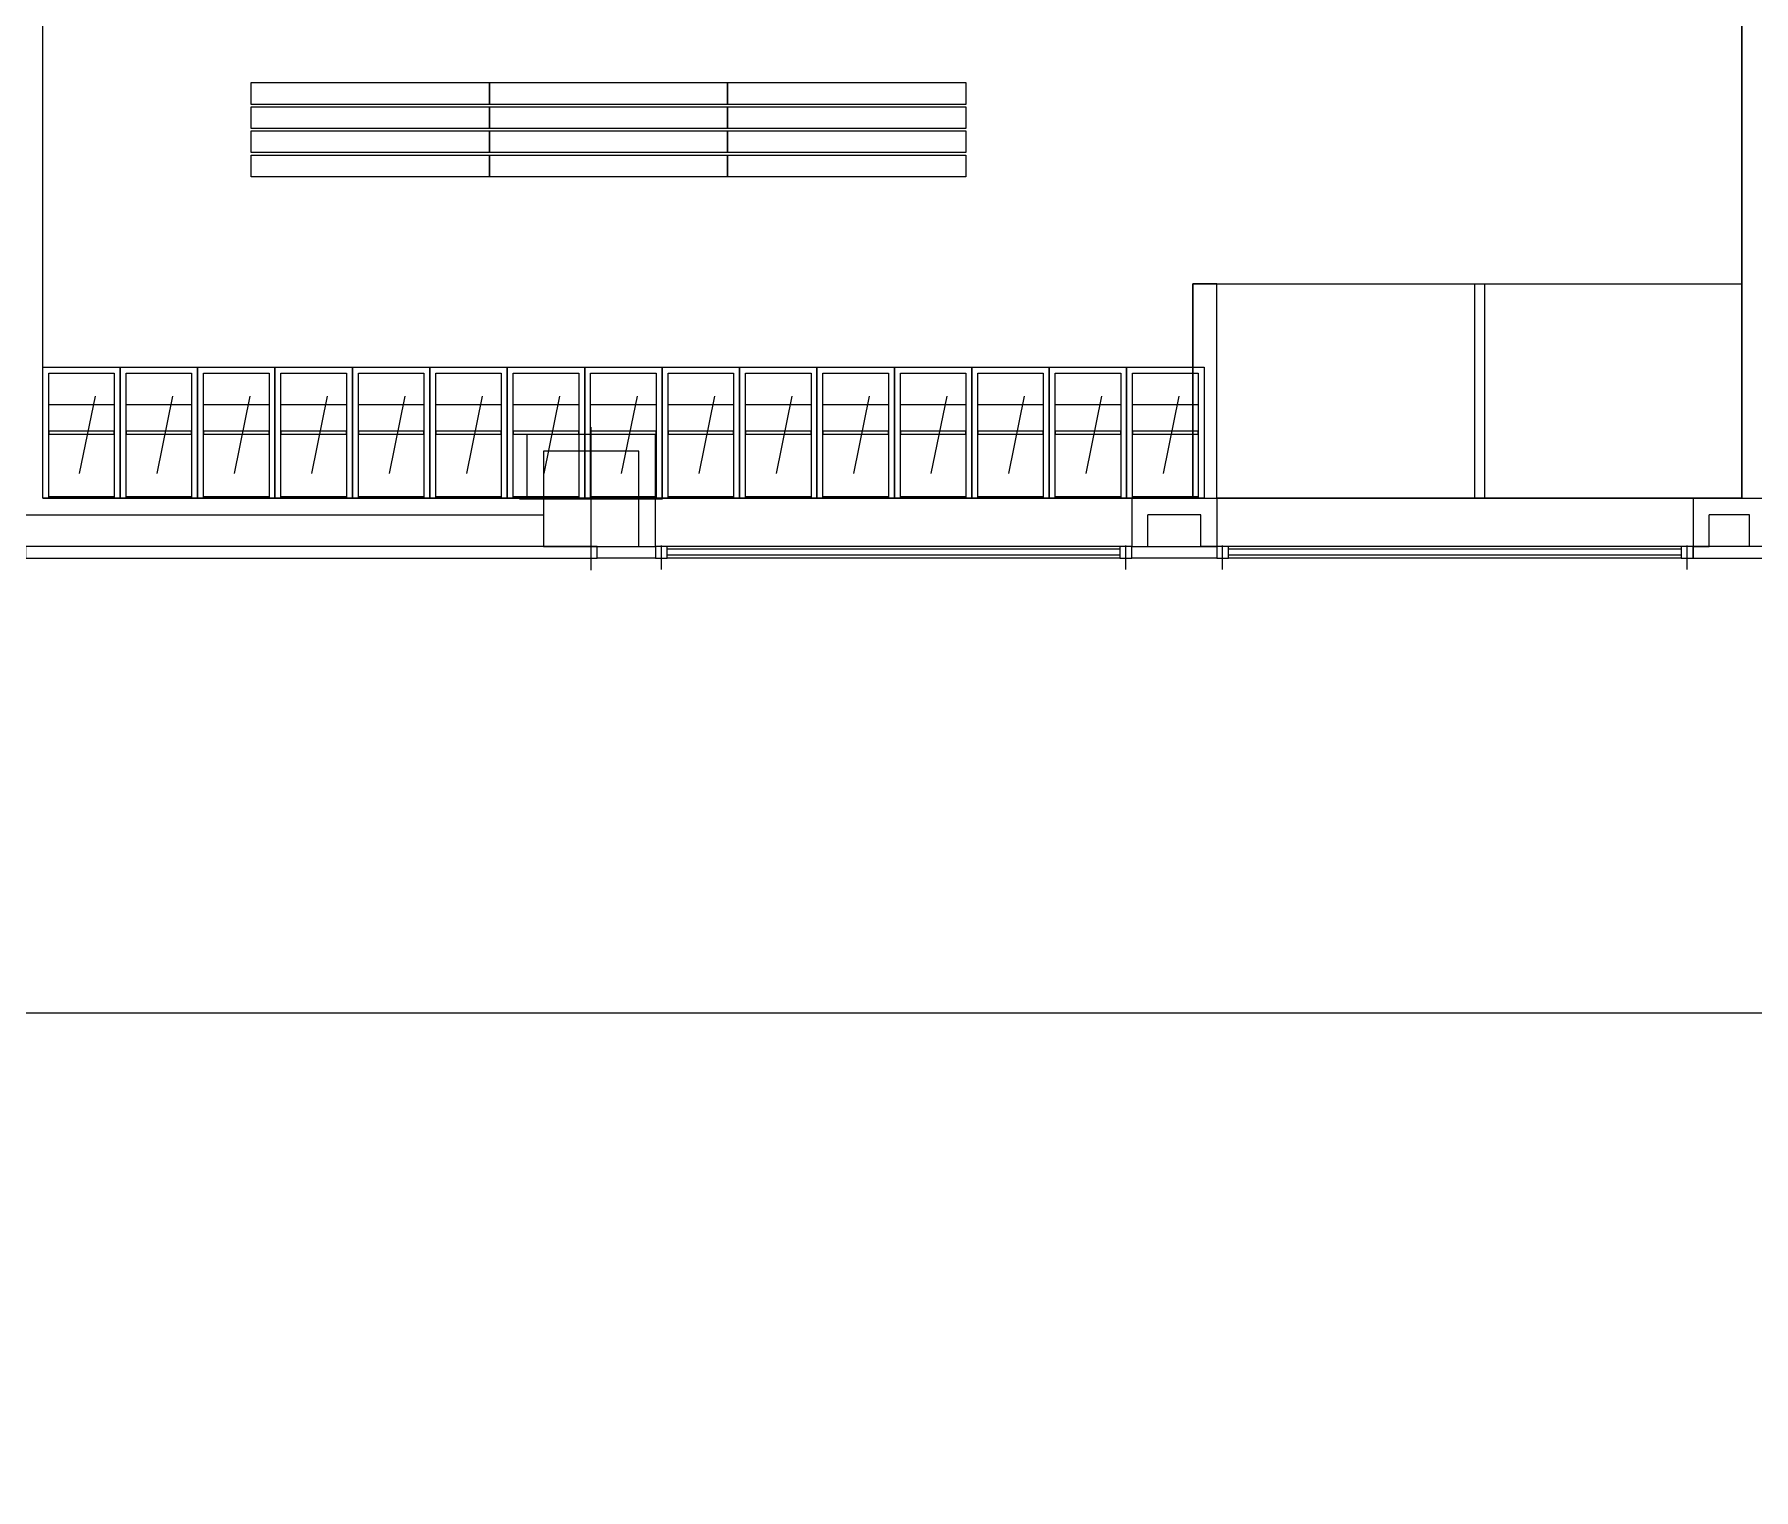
# Model space of a CAD drawing. Header units: millimetres. Extents: x -36 to 64, y 70 to 162.
# Drawn here: x -0.8 to 6.41, y 69.57 to 75.68 of the extents above; entities that cross this region are included whole.
import ezdxf

# ---------------------------------------------------------------- set-up
doc = ezdxf.new("R2010")
doc.units = ezdxf.units.MM
doc.header["$LTSCALE"] = 0.02
doc.linetypes.add('OF 00 Ground$0$DASHDOT2', pattern=[12.7, 6.35, -3.175, 0, -3.175])
for name, color, linetype, lineweight in [('00 Ground$0$A-Proyecciones', 252, 'Continuous', 0), ('COLUMN_AXES', 1, 'Continuous', 0), ('CONCRETE_COLUMN', 2, 'Continuous', 9), ('OF 00 Ground$0$4A CARP PUERTA', 6, 'Continuous', 0), ('OF 00 Ground$0$4A ESCALERAS', 7, 'Continuous', 0), ('OF 00 Ground$0$4A MOBILIARIO', 9, 'Continuous', 0)]:
    doc.layers.add(name, color=color, linetype=linetype, lineweight=lineweight)
for name, color, linetype in [('OF 00 Ground$0$A-MARCOS', 1, 'Continuous'), ('OF 00 Ground$0$A-VENTANAS', 5, 'Continuous'), ('OF 00 Ground$0$panel fachada', 4, 'Continuous'), ('OF 00 Ground$0$Pladur', 3, 'Continuous')]:
    doc.layers.add(name, color=color, linetype=linetype)
doc.layers.add('OF 00 Ground$0$Superficies', color=81, linetype='Continuous', lineweight=70, plot=False)

# ---------------------------------------------------------------- blocks, each defined once
blk = doc.blocks.new('OF 00 Ground$0$taquilla')
at = {"layer": 'OF 00 Ground$0$4A MOBILIARIO'}
for p, q in [((0.0000571, -0.0001211), (-0.0000089, -0.0004465)), ((-0.0001375, -0.0001566), (0.0001375, -0.0001566))]:
    blk.add_line(p, q, dxfattribs=at)
at = {"layer": 'OF 00 Ground$0$4A MOBILIARIO', "flags": 128}
for points in [[(-0.0001625, 0), (0.0001625, 0), (0.0001625, -0.00055), (-0.0001625, -0.00055), (-0.0001625, 0)], [(-0.0001375, -0.000025), (0.0001375, -0.000025), (0.0001375, -0.00055), (-0.0001375, -0.00055), (-0.0001375, -0.000025)], [(-0.0001375, -0.0002811), (0.0001375, -0.0002809), (0.0001375, -0.0002689), (-0.0001375, -0.0002689), (-0.0001375, -0.0002811)], [(-0.0001375, -0.00055), (0.0001375, -0.00055), (0.0001375, -0.0005443), (-0.0001375, -0.0005443), (-0.0001375, -0.00055)]]:
    blk.add_lwpolyline(points, close=True, dxfattribs=at)
blk = doc.blocks.new('*U468')
at = {"layer": 'OF 00 Ground$0$A-MARCOS', "color": 6, "linetype": 'OF 00 Ground$0$DASHDOT2', "ltscale": 0.05}
for p, q in [((0.025, -0.0964), (0.025, 0.0464)), ((1.975, -0.0964), (1.975, 0.0464))]:
    blk.add_line(p, q, dxfattribs=at)
at = {"layer": 'OF 00 Ground$0$A-MARCOS', "flags": 128}
for points in [[(0, 0), (0.05, 0), (0.05, -0.05), (0, -0.05)], [(1.95, 0), (2, 0), (2, -0.05), (1.95, -0.05)]]:
    blk.add_lwpolyline(points, close=True, dxfattribs=at)
at = {"layer": 'OF 00 Ground$0$A-VENTANAS', "color": 6}
for p, q in [((0.05, 0), (1.95, 0)), ((0.05, -0.05), (1.95, -0.05))]:
    blk.add_line(p, q, dxfattribs=at)
at = {"layer": 'OF 00 Ground$0$A-VENTANAS'}
for p, q in [((0.05, -0.0124), (1.95, -0.0124)), ((0.05, -0.0376), (1.95, -0.0376))]:
    blk.add_line(p, q, dxfattribs=at)
blk = doc.blocks.new('*U469')
at = {"layer": 'OF 00 Ground$0$A-MARCOS', "color": 6, "linetype": 'OF 00 Ground$0$DASHDOT2', "ltscale": 0.05}
for p, q in [((0.025, -0.0964), (0.025, 0.0464)), ((1.975, -0.0964), (1.975, 0.0464))]:
    blk.add_line(p, q, dxfattribs=at)
at = {"layer": 'OF 00 Ground$0$A-MARCOS', "flags": 128}
for points in [[(0, 0), (0.05, 0), (0.05, -0.05), (0, -0.05)], [(1.95, 0), (2, 0), (2, -0.05), (1.95, -0.05)]]:
    blk.add_lwpolyline(points, close=True, dxfattribs=at)
at = {"layer": 'OF 00 Ground$0$A-VENTANAS', "color": 6}
for p, q in [((0.05, 0), (1.95, 0)), ((0.05, -0.05), (1.95, -0.05))]:
    blk.add_line(p, q, dxfattribs=at)
at = {"layer": 'OF 00 Ground$0$A-VENTANAS'}
for p, q in [((0.05, -0.0124), (1.95, -0.0124)), ((0.05, -0.0376), (1.95, -0.0376))]:
    blk.add_line(p, q, dxfattribs=at)
blk = doc.blocks.new('Column axes')
at = {"layer": 'COLUMN_AXES'}
for p, q in [((0, -0.5), (0, 0.5)), ((-0.5, 0), (0.5, 0))]:
    blk.add_line(p, q, dxfattribs=at)

msp = doc.modelspace()

# ---------------------------------------------------------------- linework, layer by layer
at = {"layer": '00 Ground$0$A-Proyecciones', "lineweight": 0}
msp.add_lwpolyline([(62.2996, 162.3476), (62.2904, 103.4658, -0.436581), (55.8089, 96.4732), (54.8729, 96.4732), (54.8729, 91.4746), (55.8088, 91.4746, -0.414214), (62.3088, 84.9746), (62.2996, 76.0651, -0.413136), (55.7996, 69.5651), (55.7996, 71.5651), (-29.4448, 71.5651), (-29.4448, 69.5651, -0.414208), (-35.9448, 76.0651), (-35.9449, 162.3477), (-34.4448, 162.3476)], format="xyb", dxfattribs=at)
at = {"layer": 'CONCRETE_COLUMN', "lineweight": 0}
msp.add_lwpolyline([(1.3334, 73.5256), (1.7334, 73.5256), (1.7334, 73.9256), (1.3334, 73.9256), (1.3334, 73.5256)], close=True, dxfattribs=at)
at = {"layer": 'OF 00 Ground$0$4A CARP PUERTA', "lineweight": 0, "ltscale": 2000}
msp.add_line((4.1596, 74.6277), (6.362, 74.6277), dxfattribs=at)
at = {"layer": 'OF 00 Ground$0$4A CARP PUERTA', "lineweight": 0, "ltscale": 2000, "flags": 128}
msp.add_lwpolyline([(5.2831, 74.6277), (5.2831, 73.7277), (5.2431, 73.7277), (5.2431, 74.6277), (5.2831, 74.6277)], close=True, dxfattribs=at)
at = {"layer": 'OF 00 Ground$0$4A MOBILIARIO', "lineweight": 0, "ltscale": 2000, "flags": 128}
for points in [[(1.1066, 75.473), (1.1066, 75.3816), (0.1066, 75.3816), (0.1066, 75.473), (1.1066, 75.473)], [(2.1066, 75.473), (2.1066, 75.3816), (1.1066, 75.3816), (1.1066, 75.473), (2.1066, 75.473)], [(3.1066, 75.473), (3.1066, 75.3816), (2.1066, 75.3816), (2.1066, 75.473), (3.1066, 75.473)], [(1.1066, 75.3716), (1.1066, 75.2803), (0.1066, 75.2803), (0.1066, 75.3716), (1.1066, 75.3716)], [(2.1066, 75.3716), (2.1066, 75.2803), (1.1066, 75.2803), (1.1066, 75.3716), (2.1066, 75.3716)], [(3.1066, 75.3716), (3.1066, 75.2803), (2.1066, 75.2803), (2.1066, 75.3716), (3.1066, 75.3716)], [(1.1066, 75.2703), (1.1066, 75.1789), (0.1066, 75.1789), (0.1066, 75.2703), (1.1066, 75.2703)], [(2.1066, 75.2703), (2.1066, 75.1789), (1.1066, 75.1789), (1.1066, 75.2703), (2.1066, 75.2703)], [(3.1066, 75.2703), (3.1066, 75.1789), (2.1066, 75.1789), (2.1066, 75.2703), (3.1066, 75.2703)], [(1.1065, 75.1689), (1.1065, 75.0776), (0.1065, 75.0776), (0.1065, 75.1689), (1.1065, 75.1689)], [(2.1065, 75.1689), (2.1065, 75.0776), (1.1065, 75.0776), (1.1065, 75.1689), (2.1065, 75.1689)], [(3.1065, 75.1689), (3.1065, 75.0776), (2.1065, 75.0776), (2.1065, 75.1689), (3.1065, 75.1689)]]:
    msp.add_lwpolyline(points, close=True, dxfattribs=at)
at = {"layer": 'OF 00 Ground$0$panel fachada', "linetype": 'Continuous', "lineweight": 0}
for points in [[(1.5596, 73.5256), (-0.8404, 73.5256), (-0.8404, 73.4756), (1.5596, 73.4756)], [(1.5596, 73.5256), (1.8035, 73.5256), (1.8035, 73.4756), (1.5596, 73.4756)], [(3.8035, 73.5256), (4.1596, 73.5256), (4.1596, 73.4756), (3.8035, 73.4756)], [(6.4634, 73.5256), (6.1596, 73.5256), (6.1596, 73.4756), (6.4634, 73.4756)]]:
    msp.add_lwpolyline(points, close=True, dxfattribs=at)
at = {"layer": 'OF 00 Ground$0$Pladur', "linetype": 'Continuous', "lineweight": 0}
for p, q in [((-0.7684, 73.7277), (-0.7684, 83.0556)), ((6.3634, 73.7277), (6.3634, 76.4556)), ((4.0596, 73.7277), (4.0596, 74.6277)), ((4.0596, 74.6277), (4.1596, 74.6277)), ((4.1596, 73.7277), (4.1596, 74.6277)), ((-0.7684, 73.7277), (1.2634, 73.7277)), ((1.8035, 73.7277), (6.1596, 73.7277)), ((6.1596, 73.7277), (4.1596, 73.7277)), ((6.1596, 73.7277), (6.0347, 73.7277)), ((-0.8404, 73.6577), (1.3334, 73.6577))]:
    msp.add_line(p, q, dxfattribs=at)
for points in [[(1.8035, 73.5256), (1.8035, 73.9957), (1.2634, 73.9957), (1.2634, 73.7277)], [(3.8192, 73.7277), (3.8035, 73.7277), (3.8035, 73.5256), (3.8705, 73.5256), (3.8705, 73.6576)], [(3.9596, 73.7277), (4.1596, 73.7277), (4.1596, 73.5256), (4.0926, 73.5256), (4.0926, 73.6576), (3.8705, 73.6576)], [(6.1596, 73.7277), (6.4634, 73.7277), (6.4634, 73.5256), (6.3964, 73.5256), (6.3964, 73.6576), (6.2266, 73.6576)], [(6.1596, 73.7277), (6.1596, 73.5256), (6.2266, 73.5256), (6.2266, 73.6576)]]:
    msp.add_lwpolyline(points, dxfattribs=at)
at = {"layer": 'OF 00 Ground$0$Superficies', "lineweight": 0}
msp.add_lwpolyline([(6.3634, 76.4556), (6.3634, 73.7277), (4.1596, 73.7277), (4.1596, 74.6277), (4.0596, 74.6277), (4.0596, 73.7277), (1.8035, 73.7276), (1.8035, 73.9957), (1.2634, 73.9957), (1.2634, 73.7276), (-0.7684, 73.7277), (-0.7684, 83.0556)], dxfattribs=at)

# ---------------------------------------------------------------- block references
at = {"layer": 'COLUMN_AXES', "lineweight": 0, "xscale": 0.6, "yscale": 0.6}
msp.add_blockref('Column axes', (1.5334, 73.7256), dxfattribs=at)
at = {"layer": 'OF 00 Ground$0$4A ESCALERAS', "lineweight": 0, "ltscale": 2000, "extrusion": (0, 0, -1), "xscale": -1000, "yscale": 1000, "zscale": 1000, "rotation": 0.001711119825591467}
for p in [(0.6059, 74.2777), (0.2809, 74.2777), (-0.0441, 74.2777), (-0.3691, 74.2777), (-0.6941, 74.2777), (-1.0191, 74.2777), (-1.3441, 74.2776), (-1.6691, 74.2776), (-1.9941, 74.2776), (-2.3191, 74.278), (-2.6441, 74.278), (-2.9691, 74.278), (-3.2941, 74.2776), (-3.6191, 74.2776), (-3.9441, 74.2776)]:
    msp.add_blockref('OF 00 Ground$0$taquilla', p, dxfattribs=at)
at = {"layer": 'OF 00 Ground$0$A-VENTANAS', "linetype": 'Continuous', "lineweight": 0, "xscale": -1}
for name, p in [('*U469', (3.8035, 73.5256)), ('*U468', (6.1596, 73.5256))]:
    msp.add_blockref(name, p, dxfattribs=at)

doc.saveas('drawing.dxf')
